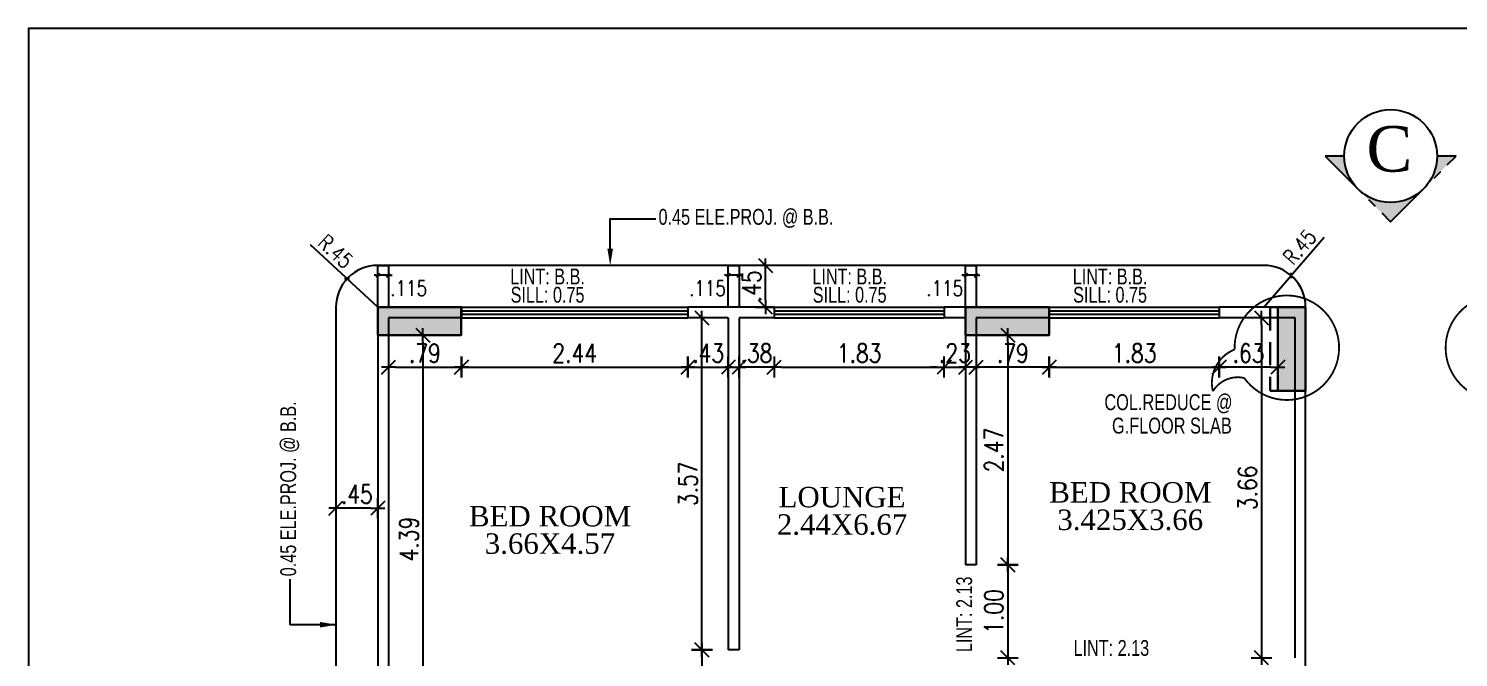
# Model space of a CAD drawing. Header units: inches. Extents: x 14331 to 14549, y 2557 to 2714.
# Drawn here: x 14382.82 to 14398.2, y 2607.17 to 2613.93 of the extents above; entities that cross this region are included whole.
import ezdxf
from ezdxf.enums import TextEntityAlignment as Align

# ---------------------------------------------------------------- set-up
doc = ezdxf.new("R2010")
doc.units = ezdxf.units.IN
doc.header["$LTSCALE"] = 0.25
doc.header["$MEASUREMENT"] = 0
doc.header["$PDMODE"] = 35
for name, pattern in [('CENTER2', [1.125, 0.75, -0.125, 0.125, -0.125]), ('DASHEDX2', [1.5, 1, -0.5]), ('HIDDEN', [0.375, 0.25, -0.125])]:
    doc.linetypes.add(name, pattern=pattern)
for name, color, linetype in [('dimension', 7, 'Continuous'), ('edge back', 34, 'Continuous'), ('edges', 1, 'Continuous'), ('proj-internal', 1, 'DASHEDX2'), ('SECLINE', 7, 'HIDDEN'), ('text-large', 7, 'Continuous'), ('wall', 7, 'Continuous'), ('walls', 7, 'Continuous'), ('windows', 96, 'Continuous'), ('WORK TEX', 6, 'Continuous'), ('WORKING DIM', 7, 'Continuous')]:
    doc.layers.add(name, color=color, linetype=linetype)
doc.layers.add('P-COL', color=7, linetype='Continuous', lineweight=30)
doc.layers.add('P-COLHAT', color=8, linetype='Continuous', lineweight=25)
doc.styles.add('ARIAL', font='TIMES_0.TTF')
doc.styles.add('ARL', font='swisscl_0.ttf')
doc.styles.add('romans', font='romans.shx', dxfattribs={"width": 0.8})
doc.dimstyles.new('121', dxfattribs={"dimscale": 0.1, "dimtxt": 1.65, "dimasz": 0.2, "dimexe": 0.03125, "dimexo": 0.25, "dimgap": 0.5, "dimtad": 1, "dimzin": 4, "dimdsep": 46, "dimtxsty": 'romans', "dimblk1": 'MINITICK', "dimblk2": 'MINITICK', "dimsah": 1, "dimcen": 1, "dimse1": 1, "dimse2": 1, "dimclrd": 252, "dimclre": 256, "dimclrt": 7, "dimadec": 3, "dimazin": 0, "dimtfac": 0.8, "dimtix": 1, "dimtmove": 2, "dimatfit": 3, "dimfxl": 0, "dimtolj": 1, "dimtzin": 3, "dimarcsym": 0})
doc.dimstyles.new('DFSGSG', dxfattribs={"dimtxt": 0.23, "dimasz": 0.18, "dimexe": 0.18, "dimexo": 0.0625, "dimgap": 0.09, "dimtad": 1, "dimzin": 0, "dimdsep": 46, "dimtxsty": 'ARIAL', "dimcen": 0.09, "dimse1": 1, "dimse2": 1, "dimaunit": 1, "dimadec": 0, "dimazin": 0, "dimtfac": 1, "dimtix": 1, "dimtofl": 0, "dimtmove": 0, "dimatfit": 3, "dimfxl": 0, "dimtolj": 1, "dimtzin": 0, "dimarcsym": 0})
doc.dimstyles.new('minitick-100', dxfattribs={"dimscale": 0.1, "dimtxt": 2, "dimasz": 0.75, "dimexe": 0.03125, "dimexo": 0.25, "dimgap": 0.5, "dimtad": 1, "dimzin": 4, "dimdsep": 46, "dimtxsty": 'romans', "dimblk1": 'MINITICK', "dimblk2": 'MINITICK', "dimsah": 1, "dimcen": 1, "dimse1": 1, "dimse2": 1, "dimclrd": 252, "dimclre": 256, "dimclrt": 256, "dimadec": 3, "dimazin": 0, "dimtfac": 0.8, "dimtix": 1, "dimtmove": 2, "dimatfit": 3, "dimfxl": 0, "dimtolj": 1, "dimtzin": 3, "dimarcsym": 0})

# ---------------------------------------------------------------- blocks, each defined once
blk = doc.blocks.new('BLC-A')
at = {"layer": 'P-COLHAT', "lineweight": 30}
for points in [[(-6.244, 21.913), (-6.244, 21.613), (-7.144, 21.613), (-7.144, 21.913)], [(0.083, 21.913), (0.083, 21.613), (-0.817, 21.613), (-0.817, 21.913)], [(2.541, 21.913), (2.841, 21.913), (2.841, 21.013), (2.541, 21.013)]]:
    blk.add_hatch(color=256, dxfattribs=at).paths.add_polyline_path(points)
at = {"layer": 'P-COL'}
for points in [[(-6.244, 21.913), (-6.244, 21.613), (-7.144, 21.613), (-7.144, 21.913)], [(0.083, 21.913), (0.083, 21.613), (-0.817, 21.613), (-0.817, 21.913)], [(2.541, 21.913), (2.841, 21.913), (2.841, 21.013), (2.541, 21.013)]]:
    blk.add_lwpolyline(points, close=True, dxfattribs=at)
blk = doc.blocks.new('MINITICK')
at = {"color": 7}
for p, q in [((1, 1), (-1, -1)), ((-1, 0), (1, 0)), ((0, -1.5), (0, 1.5))]:
    blk.add_line(p, q, dxfattribs=at)
blk = doc.blocks.new('*D36')
at = {"layer": 'Defpoints', "color": 0, "ltscale": 10, "transparency": 16777216}
for p in [(14387.476, 2610.821), (14386.69, 2610.592), (14387.476, 2610.292)]:
    blk.add_point(p, dxfattribs=at)
at = {"layer": 'dimension', "color": 252, "lineweight": -2, "ltscale": 10, "transparency": 16777216}
blk.add_line((14386.765, 2610.292), (14387.401, 2610.292), dxfattribs=at)
at = {"layer": 'dimension', "color": 252, "lineweight": -2, "ltscale": 10, "transparency": 16777216, "xscale": 0.07500000000000001, "yscale": 0.07500000000000001, "zscale": 0.07500000000000001, "rotation": 180}
blk.add_blockref('MINITICK', (14386.69, 2610.292), dxfattribs=at)
at = {"layer": 'dimension', "color": 252, "lineweight": -2, "ltscale": 10, "transparency": 16777216, "xscale": 0.07500000000000001, "yscale": 0.07500000000000001, "zscale": 0.07500000000000001}
blk.add_blockref('MINITICK', (14387.476, 2610.292), dxfattribs=at)
at = {"layer": 'dimension', "ltscale": 10, "transparency": 16777216, "insert": (14387.083, 2610.442), "char_height": 0.2, "attachment_point": 5, "style": 'romans'}
blk.add_mtext('\\A1;.79', dxfattribs=at)
blk = doc.blocks.new('*D37')
at = {"layer": 'Defpoints', "color": 0, "ltscale": 10, "transparency": 16777216}
for p in [(14387.476, 2610.821), (14389.914, 2610.821), (14389.914, 2610.292)]:
    blk.add_point(p, dxfattribs=at)
at = {"layer": 'dimension', "color": 252, "lineweight": -2, "ltscale": 10, "transparency": 16777216}
blk.add_line((14387.551, 2610.292), (14389.839, 2610.292), dxfattribs=at)
at = {"layer": 'dimension', "color": 252, "lineweight": -2, "ltscale": 10, "transparency": 16777216, "xscale": 0.07500000000000001, "yscale": 0.07500000000000001, "zscale": 0.07500000000000001, "rotation": 180}
blk.add_blockref('MINITICK', (14387.476, 2610.292), dxfattribs=at)
at = {"layer": 'dimension', "color": 252, "lineweight": -2, "ltscale": 10, "transparency": 16777216, "xscale": 0.07500000000000001, "yscale": 0.07500000000000001, "zscale": 0.07500000000000001}
blk.add_blockref('MINITICK', (14389.914, 2610.292), dxfattribs=at)
at = {"layer": 'dimension', "ltscale": 10, "transparency": 16777216, "insert": (14388.695, 2610.442), "char_height": 0.2, "attachment_point": 5, "style": 'romans'}
blk.add_mtext('\\A1;2.44', dxfattribs=at)
blk = doc.blocks.new('*D38')
at = {"layer": 'Defpoints', "color": 0, "ltscale": 10, "transparency": 16777216}
for p in [(14389.914, 2610.821), (14390.348, 2610.821), (14390.348, 2610.292)]:
    blk.add_point(p, dxfattribs=at)
at = {"layer": 'dimension', "color": 252, "lineweight": -2, "ltscale": 10, "transparency": 16777216}
blk.add_line((14389.989, 2610.292), (14390.273, 2610.292), dxfattribs=at)
at = {"layer": 'dimension', "color": 252, "lineweight": -2, "ltscale": 10, "transparency": 16777216, "xscale": 0.07500000000000001, "yscale": 0.07500000000000001, "zscale": 0.07500000000000001, "rotation": 180}
blk.add_blockref('MINITICK', (14389.914, 2610.292), dxfattribs=at)
at = {"layer": 'dimension', "color": 252, "lineweight": -2, "ltscale": 10, "transparency": 16777216, "xscale": 0.07500000000000001, "yscale": 0.07500000000000001, "zscale": 0.07500000000000001}
blk.add_blockref('MINITICK', (14390.348, 2610.292), dxfattribs=at)
at = {"layer": 'dimension', "ltscale": 10, "transparency": 16777216, "insert": (14390.131, 2610.442), "char_height": 0.2, "attachment_point": 5, "style": 'romans'}
blk.add_mtext('\\A1;.43', dxfattribs=at)
blk = doc.blocks.new('*D39')
at = {"layer": 'Defpoints', "color": 0, "ltscale": 10, "transparency": 16777216}
for p in [(14386.69, 2610.636), (14386.963, 2606.248), (14387.062, 2606.248)]:
    blk.add_point(p, dxfattribs=at)
at = {"layer": 'dimension', "color": 252, "lineweight": -2, "ltscale": 10, "transparency": 16777216}
blk.add_line((14387.062, 2610.561), (14387.062, 2606.323), dxfattribs=at)
at = {"layer": 'dimension', "color": 252, "lineweight": -2, "ltscale": 10, "transparency": 16777216, "xscale": 0.07500000000000001, "yscale": 0.07500000000000001, "zscale": 0.07500000000000001}
for p, rotation in [((14387.062, 2610.636), 90), ((14387.062, 2606.248), 270)]:
    blk.add_blockref('MINITICK', p, dxfattribs=dict(at, rotation=rotation))
at = {"layer": 'dimension', "ltscale": 10, "transparency": 16777216, "insert": (14386.912, 2608.442), "char_height": 0.2, "attachment_point": 5, "rotation": 90, "style": 'romans'}
blk.add_mtext('\\A1;4.39', dxfattribs=at)
blk = doc.blocks.new('*D40')
at = {"layer": 'Defpoints', "color": 0, "ltscale": 10, "transparency": 16777216}
for p in [(14390.064, 2610.821), (14390.348, 2610.821), (14390.348, 2607.249)]:
    blk.add_point(p, dxfattribs=at)
at = {"layer": 'dimension', "color": 252, "lineweight": -2, "ltscale": 10, "transparency": 16777216}
blk.add_line((14390.064, 2607.324), (14390.064, 2610.746), dxfattribs=at)
at = {"layer": 'dimension', "color": 252, "lineweight": -2, "ltscale": 10, "transparency": 16777216, "xscale": 0.07500000000000001, "yscale": 0.07500000000000001, "zscale": 0.07500000000000001}
for p, rotation in [((14390.064, 2610.821), 90), ((14390.064, 2607.249), 270)]:
    blk.add_blockref('MINITICK', p, dxfattribs=dict(at, rotation=rotation))
at = {"layer": 'dimension', "ltscale": 10, "transparency": 16777216, "insert": (14389.914, 2609.035), "char_height": 0.2, "attachment_point": 5, "rotation": 90, "style": 'romans'}
blk.add_mtext('\\A1;3.57', dxfattribs=at)
blk = doc.blocks.new('*D41')
at = {"layer": 'Defpoints', "color": 0, "ltscale": 10, "transparency": 16777216}
for p in [(14390.348, 2607.249), (14390.064, 2606.248), (14390.348, 2606.248)]:
    blk.add_point(p, dxfattribs=at)
at = {"layer": 'dimension', "color": 252, "lineweight": -2, "ltscale": 10, "transparency": 16777216}
blk.add_line((14390.064, 2607.174), (14390.064, 2606.323), dxfattribs=at)
at = {"layer": 'dimension', "color": 252, "lineweight": -2, "ltscale": 10, "transparency": 16777216, "xscale": 0.07500000000000001, "yscale": 0.07500000000000001, "zscale": 0.07500000000000001}
for p, rotation in [((14390.064, 2607.249), 90), ((14390.064, 2606.248), 270)]:
    blk.add_blockref('MINITICK', p, dxfattribs=dict(at, rotation=rotation))
at = {"layer": 'dimension', "ltscale": 10, "transparency": 16777216, "insert": (14389.914, 2606.749), "char_height": 0.2, "attachment_point": 5, "rotation": 90, "style": 'romans'}
blk.add_mtext('\\A1;1.00', dxfattribs=at)
blk = doc.blocks.new('*D62')
at = {"layer": 'Defpoints', "color": 0, "ltscale": 10, "transparency": 16777216}
for p in [(14390.463, 2610.821), (14390.84, 2610.821), (14390.463, 2610.292)]:
    blk.add_point(p, dxfattribs=at)
at = {"layer": 'dimension', "color": 252, "lineweight": -2, "ltscale": 10, "transparency": 16777216}
for p, q in [((14390.388, 2610.292), (14390.313, 2610.292)), ((14390.84, 2610.292), (14390.463, 2610.292)), ((14390.915, 2610.292), (14390.99, 2610.292))]:
    blk.add_line(p, q, dxfattribs=at)
at = {"layer": 'dimension', "color": 252, "lineweight": -2, "ltscale": 10, "transparency": 16777216, "xscale": 0.07500000000000001, "yscale": 0.07500000000000001, "zscale": 0.07500000000000001}
blk.add_blockref('MINITICK', (14390.463, 2610.292), dxfattribs=at)
at = {"layer": 'dimension', "color": 252, "lineweight": -2, "ltscale": 10, "transparency": 16777216, "xscale": 0.07500000000000001, "yscale": 0.07500000000000001, "zscale": 0.07500000000000001, "rotation": 180}
blk.add_blockref('MINITICK', (14390.84, 2610.292), dxfattribs=at)
at = {"layer": 'dimension', "ltscale": 10, "transparency": 16777216, "insert": (14390.651, 2610.442), "char_height": 0.2, "attachment_point": 5, "style": 'romans'}
blk.add_mtext('\\A1;.38', dxfattribs=at)
blk = doc.blocks.new('*D63')
at = {"layer": 'Defpoints', "color": 0, "ltscale": 10, "transparency": 16777216}
for p in [(14390.84, 2610.86), (14392.672, 2610.86), (14392.672, 2610.292)]:
    blk.add_point(p, dxfattribs=at)
at = {"layer": 'dimension', "color": 252, "lineweight": -2, "ltscale": 10, "transparency": 16777216}
blk.add_line((14390.915, 2610.292), (14392.597, 2610.292), dxfattribs=at)
at = {"layer": 'dimension', "color": 252, "lineweight": -2, "ltscale": 10, "transparency": 16777216, "xscale": 0.07500000000000001, "yscale": 0.07500000000000001, "zscale": 0.07500000000000001, "rotation": 180}
blk.add_blockref('MINITICK', (14390.84, 2610.292), dxfattribs=at)
at = {"layer": 'dimension', "color": 252, "lineweight": -2, "ltscale": 10, "transparency": 16777216, "xscale": 0.07500000000000001, "yscale": 0.07500000000000001, "zscale": 0.07500000000000001}
blk.add_blockref('MINITICK', (14392.672, 2610.292), dxfattribs=at)
at = {"layer": 'dimension', "ltscale": 10, "transparency": 16777216, "insert": (14391.756, 2610.442), "char_height": 0.2, "attachment_point": 5, "style": 'romans'}
blk.add_mtext('\\A1;1.83', dxfattribs=at)
blk = doc.blocks.new('*D64')
at = {"layer": 'Defpoints', "color": 0, "ltscale": 10, "transparency": 16777216}
for p in [(14392.672, 2610.821), (14392.902, 2610.821), (14392.902, 2610.292)]:
    blk.add_point(p, dxfattribs=at)
at = {"layer": 'dimension', "color": 252, "lineweight": -2, "ltscale": 10, "transparency": 16777216}
for p, q in [((14392.597, 2610.292), (14392.522, 2610.292)), ((14392.672, 2610.292), (14392.902, 2610.292)), ((14392.977, 2610.292), (14393.052, 2610.292))]:
    blk.add_line(p, q, dxfattribs=at)
at = {"layer": 'dimension', "color": 252, "lineweight": -2, "ltscale": 10, "transparency": 16777216, "xscale": 0.07500000000000001, "yscale": 0.07500000000000001, "zscale": 0.07500000000000001}
blk.add_blockref('MINITICK', (14392.672, 2610.292), dxfattribs=at)
at = {"layer": 'dimension', "color": 252, "lineweight": -2, "ltscale": 10, "transparency": 16777216, "xscale": 0.07500000000000001, "yscale": 0.07500000000000001, "zscale": 0.07500000000000001, "rotation": 180}
blk.add_blockref('MINITICK', (14392.902, 2610.292), dxfattribs=at)
at = {"layer": 'dimension', "ltscale": 10, "transparency": 16777216, "insert": (14392.787, 2610.442), "char_height": 0.2, "attachment_point": 5, "style": 'romans'}
blk.add_mtext('\\A1;.23', dxfattribs=at)
blk = doc.blocks.new('*D103')
at = {"layer": 'Defpoints', "color": 0, "ltscale": 10, "transparency": 16777216}
for p in [(14393.016, 2610.636), (14393.802, 2610.636), (14393.016, 2610.292)]:
    blk.add_point(p, dxfattribs=at)
at = {"layer": 'dimension', "color": 252, "lineweight": -2, "ltscale": 10, "transparency": 16777216}
blk.add_line((14393.727, 2610.292), (14393.091, 2610.292), dxfattribs=at)
at = {"layer": 'dimension', "color": 252, "lineweight": -2, "ltscale": 10, "transparency": 16777216, "xscale": 0.07500000000000001, "yscale": 0.07500000000000001, "zscale": 0.07500000000000001, "rotation": 180}
blk.add_blockref('MINITICK', (14393.016, 2610.292), dxfattribs=at)
at = {"layer": 'dimension', "color": 252, "lineweight": -2, "ltscale": 10, "transparency": 16777216, "xscale": 0.07500000000000001, "yscale": 0.07500000000000001, "zscale": 0.07500000000000001}
blk.add_blockref('MINITICK', (14393.802, 2610.292), dxfattribs=at)
at = {"layer": 'dimension', "ltscale": 10, "transparency": 16777216, "insert": (14393.409, 2610.442), "char_height": 0.2, "attachment_point": 5, "style": 'romans'}
blk.add_mtext('\\A1;.79', dxfattribs=at)
blk = doc.blocks.new('*D104')
at = {"layer": 'Defpoints', "color": 0, "ltscale": 10, "transparency": 16777216}
for p in [(14393.802, 2610.821), (14395.63, 2610.821), (14395.63, 2610.292)]:
    blk.add_point(p, dxfattribs=at)
at = {"layer": 'dimension', "color": 252, "lineweight": -2, "ltscale": 10, "transparency": 16777216}
blk.add_line((14393.877, 2610.292), (14395.555, 2610.292), dxfattribs=at)
at = {"layer": 'dimension', "color": 252, "lineweight": -2, "ltscale": 10, "transparency": 16777216, "xscale": 0.07500000000000001, "yscale": 0.07500000000000001, "zscale": 0.07500000000000001, "rotation": 180}
blk.add_blockref('MINITICK', (14393.802, 2610.292), dxfattribs=at)
at = {"layer": 'dimension', "color": 252, "lineweight": -2, "ltscale": 10, "transparency": 16777216, "xscale": 0.07500000000000001, "yscale": 0.07500000000000001, "zscale": 0.07500000000000001}
blk.add_blockref('MINITICK', (14395.63, 2610.292), dxfattribs=at)
at = {"layer": 'dimension', "ltscale": 10, "transparency": 16777216, "insert": (14394.716, 2610.442), "char_height": 0.2, "attachment_point": 5, "style": 'romans'}
blk.add_mtext('\\A1;1.83', dxfattribs=at)
blk = doc.blocks.new('*D105')
at = {"layer": 'Defpoints', "color": 0, "ltscale": 10, "transparency": 16777216}
for p in [(14395.63, 2610.821), (14396.26, 2610.821), (14395.63, 2610.292)]:
    blk.add_point(p, dxfattribs=at)
at = {"layer": 'dimension', "color": 252, "lineweight": -2, "ltscale": 10, "transparency": 16777216}
blk.add_line((14396.185, 2610.292), (14395.705, 2610.292), dxfattribs=at)
at = {"layer": 'dimension', "color": 252, "lineweight": -2, "ltscale": 10, "transparency": 16777216, "xscale": 0.07500000000000001, "yscale": 0.07500000000000001, "zscale": 0.07500000000000001, "rotation": 180}
blk.add_blockref('MINITICK', (14395.63, 2610.292), dxfattribs=at)
at = {"layer": 'dimension', "color": 252, "lineweight": -2, "ltscale": 10, "transparency": 16777216, "xscale": 0.07500000000000001, "yscale": 0.07500000000000001, "zscale": 0.07500000000000001}
blk.add_blockref('MINITICK', (14396.26, 2610.292), dxfattribs=at)
at = {"layer": 'dimension', "ltscale": 10, "transparency": 16777216, "insert": (14395.945, 2610.442), "char_height": 0.2, "attachment_point": 5, "style": 'romans'}
blk.add_mtext('\\A1;.63', dxfattribs=at)
blk = doc.blocks.new('*D106')
at = {"layer": 'Defpoints', "color": 0, "ltscale": 10, "transparency": 16777216}
for p in [(14393.016, 2610.636), (14393.016, 2608.164), (14393.356, 2608.164)]:
    blk.add_point(p, dxfattribs=at)
at = {"layer": 'dimension', "color": 252, "lineweight": -2, "ltscale": 10, "transparency": 16777216}
blk.add_line((14393.356, 2610.561), (14393.356, 2608.239), dxfattribs=at)
at = {"layer": 'dimension', "color": 252, "lineweight": -2, "ltscale": 10, "transparency": 16777216, "xscale": 0.07500000000000001, "yscale": 0.07500000000000001, "zscale": 0.07500000000000001}
for p, rotation in [((14393.356, 2610.636), 90), ((14393.356, 2608.164), 270)]:
    blk.add_blockref('MINITICK', p, dxfattribs=dict(at, rotation=rotation))
at = {"layer": 'dimension', "ltscale": 10, "transparency": 16777216, "insert": (14393.206, 2609.4), "char_height": 0.2, "attachment_point": 5, "rotation": 90, "style": 'romans'}
blk.add_mtext('\\A1;2.47', dxfattribs=at)
blk = doc.blocks.new('*D107')
at = {"layer": 'Defpoints', "color": 0, "ltscale": 10, "transparency": 16777216}
for p in [(14393.016, 2608.164), (14393.016, 2607.163), (14393.356, 2607.163)]:
    blk.add_point(p, dxfattribs=at)
at = {"layer": 'dimension', "color": 252, "lineweight": -2, "ltscale": 10, "transparency": 16777216}
blk.add_line((14393.356, 2608.089), (14393.356, 2607.238), dxfattribs=at)
at = {"layer": 'dimension', "color": 252, "lineweight": -2, "ltscale": 10, "transparency": 16777216, "xscale": 0.07500000000000001, "yscale": 0.07500000000000001, "zscale": 0.07500000000000001}
for p, rotation in [((14393.356, 2608.164), 90), ((14393.356, 2607.163), 270)]:
    blk.add_blockref('MINITICK', p, dxfattribs=dict(at, rotation=rotation))
at = {"layer": 'dimension', "ltscale": 10, "transparency": 16777216, "insert": (14393.206, 2607.663), "char_height": 0.2, "attachment_point": 5, "rotation": 90, "style": 'romans'}
blk.add_mtext('\\A1;1.00', dxfattribs=at)
blk = doc.blocks.new('*D108')
at = {"layer": 'Defpoints', "color": 0, "ltscale": 10, "transparency": 16777216}
for p in [(14396.038, 2610.821), (14396.038, 2607.163), (14396.085, 2607.163)]:
    blk.add_point(p, dxfattribs=at)
at = {"layer": 'dimension', "color": 252, "lineweight": -2, "ltscale": 10, "transparency": 16777216}
blk.add_line((14396.085, 2610.746), (14396.085, 2607.238), dxfattribs=at)
at = {"layer": 'dimension', "color": 252, "lineweight": -2, "ltscale": 10, "transparency": 16777216, "xscale": 0.07500000000000001, "yscale": 0.07500000000000001, "zscale": 0.07500000000000001}
for p, rotation in [((14396.085, 2610.821), 90), ((14396.085, 2607.163), 270)]:
    blk.add_blockref('MINITICK', p, dxfattribs=dict(at, rotation=rotation))
at = {"layer": 'dimension', "ltscale": 10, "transparency": 16777216, "insert": (14395.935, 2608.992), "char_height": 0.2, "attachment_point": 5, "rotation": 90, "style": 'romans'}
blk.add_mtext('\\A1;3.66', dxfattribs=at)
blk = doc.blocks.new('*D309')
at = {"layer": 'Defpoints', "color": 0, "ltscale": 10, "transparency": 16777216}
for p in [(14386.126, 2608.774), (14386.126, 2608.236), (14386.576, 2608.236)]:
    blk.add_point(p, dxfattribs=at)
at = {"layer": 'dimension', "color": 252, "lineweight": -2, "ltscale": 10, "transparency": 16777216}
blk.add_line((14386.501, 2608.774), (14386.201, 2608.774), dxfattribs=at)
at = {"layer": 'dimension', "color": 252, "lineweight": -2, "ltscale": 10, "transparency": 16777216, "xscale": 0.07500000000000001, "yscale": 0.07500000000000001, "zscale": 0.07500000000000001, "rotation": 180}
blk.add_blockref('MINITICK', (14386.126, 2608.774), dxfattribs=at)
at = {"layer": 'dimension', "color": 252, "lineweight": -2, "ltscale": 10, "transparency": 16777216, "xscale": 0.07500000000000001, "yscale": 0.07500000000000001, "zscale": 0.07500000000000001}
blk.add_blockref('MINITICK', (14386.576, 2608.774), dxfattribs=at)
at = {"layer": 'dimension', "ltscale": 10, "transparency": 16777216, "insert": (14386.351, 2608.924), "char_height": 0.2, "attachment_point": 5, "style": 'romans'}
blk.add_mtext('\\A1;.45', dxfattribs=at)
blk = doc.blocks.new('*D310')
at = {"layer": 'Defpoints', "color": 0, "ltscale": 10, "transparency": 16777216}
for p in [(14390.463, 2611.386), (14390.748, 2611.386), (14390.463, 2610.936)]:
    blk.add_point(p, dxfattribs=at)
at = {"layer": 'dimension', "color": 252, "lineweight": -2, "ltscale": 10, "transparency": 16777216}
blk.add_line((14390.748, 2611.011), (14390.748, 2611.311), dxfattribs=at)
at = {"layer": 'dimension', "color": 252, "lineweight": -2, "ltscale": 10, "transparency": 16777216, "xscale": 0.07500000000000001, "yscale": 0.07500000000000001, "zscale": 0.07500000000000001}
for p, rotation in [((14390.748, 2611.386), 90), ((14390.748, 2610.936), 270)]:
    blk.add_blockref('MINITICK', p, dxfattribs=dict(at, rotation=rotation))
at = {"layer": 'dimension', "ltscale": 10, "transparency": 16777216, "insert": (14390.598, 2611.161), "char_height": 0.2, "attachment_point": 5, "rotation": 90, "style": 'romans'}
blk.add_mtext('\\A1;.45', dxfattribs=at)
blk = doc.blocks.new('*D325')
at = {"layer": 'Defpoints', "color": 0, "transparency": 16777216}
for p in [(14390.348, 2611.304), (14390.348, 2611.28), (14390.463, 2611.304)]:
    blk.add_point(p, dxfattribs=at)
at = {"layer": 'WORKING DIM', "color": 252, "lineweight": -2, "transparency": 16777216}
for p, q in [((14390.328, 2611.28), (14390.308, 2611.28)), ((14390.463, 2611.28), (14390.348, 2611.28)), ((14390.483, 2611.28), (14390.503, 2611.28))]:
    blk.add_line(p, q, dxfattribs=at)
at = {"layer": 'WORKING DIM', "color": 252, "lineweight": -2, "transparency": 16777216, "xscale": 0.02, "yscale": 0.02, "zscale": 0.02}
blk.add_blockref('MINITICK', (14390.348, 2611.28), dxfattribs=at)
at = {"layer": 'WORKING DIM', "color": 252, "lineweight": -2, "transparency": 16777216, "xscale": 0.02, "yscale": 0.02, "zscale": 0.02, "rotation": 180}
blk.add_blockref('MINITICK', (14390.463, 2611.28), dxfattribs=at)
at = {"layer": 'WORKING DIM', "color": 7, "transparency": 16777216, "insert": (14390.124, 2611.14), "char_height": 0.165, "attachment_point": 5, "style": 'romans'}
blk.add_mtext('\\A1;.115', dxfattribs=at)
blk = doc.blocks.new('*D326')
at = {"layer": 'Defpoints', "color": 0, "transparency": 16777216}
for p in [(14392.902, 2611.304), (14392.902, 2611.28), (14393.016, 2611.304)]:
    blk.add_point(p, dxfattribs=at)
at = {"layer": 'WORKING DIM', "color": 252, "lineweight": -2, "transparency": 16777216}
for p, q in [((14392.882, 2611.28), (14392.862, 2611.28)), ((14393.016, 2611.28), (14392.902, 2611.28)), ((14393.036, 2611.28), (14393.056, 2611.28))]:
    blk.add_line(p, q, dxfattribs=at)
at = {"layer": 'WORKING DIM', "color": 252, "lineweight": -2, "transparency": 16777216, "xscale": 0.02, "yscale": 0.02, "zscale": 0.02}
blk.add_blockref('MINITICK', (14392.902, 2611.28), dxfattribs=at)
at = {"layer": 'WORKING DIM', "color": 252, "lineweight": -2, "transparency": 16777216, "xscale": 0.02, "yscale": 0.02, "zscale": 0.02, "rotation": 180}
blk.add_blockref('MINITICK', (14393.016, 2611.28), dxfattribs=at)
at = {"layer": 'WORKING DIM', "color": 7, "transparency": 16777216, "insert": (14392.677, 2611.14), "char_height": 0.165, "attachment_point": 5, "style": 'romans'}
blk.add_mtext('\\A1;.115', dxfattribs=at)
blk = doc.blocks.new('*D336')
at = {"layer": 'Defpoints', "color": 0, "transparency": 16777216}
for p in [(14386.245, 2611.241), (14386.576, 2610.936)]:
    blk.add_point(p, dxfattribs=at)
at = {"layer": 'WORKING DIM', "color": 252, "lineweight": -2, "transparency": 16777216}
for p, q in [((14385.847, 2611.61), (14386.231, 2611.255)), ((14386.576, 2610.936), (14386.245, 2611.241))]:
    blk.add_line(p, q, dxfattribs=at)
at = {"layer": 'WORKING DIM', "color": 252, "lineweight": -2, "transparency": 16777216, "xscale": 0.02, "yscale": 0.02, "zscale": 0.02, "rotation": 317.2282276295621}
blk.add_blockref('MINITICK', (14386.245, 2611.241), dxfattribs=at)
at = {"layer": 'WORKING DIM', "color": 7, "transparency": 16777216, "insert": (14386.122, 2611.536), "char_height": 0.165, "attachment_point": 5, "rotation": 317.2282, "style": 'romans'}
blk.add_mtext('\\A1;R.45', dxfattribs=at)
blk = doc.blocks.new('*D337')
at = {"layer": 'Defpoints', "color": 0, "transparency": 16777216}
for p in [(14396.405, 2611.276), (14396.11, 2610.936)]:
    blk.add_point(p, dxfattribs=at)
at = {"layer": 'WORKING DIM', "color": 252, "lineweight": -2, "transparency": 16777216}
for p, q in [((14396.76, 2611.685), (14396.418, 2611.291)), ((14396.11, 2610.936), (14396.405, 2611.276))]:
    blk.add_line(p, q, dxfattribs=at)
at = {"layer": 'WORKING DIM', "color": 252, "lineweight": -2, "transparency": 16777216, "xscale": 0.02, "yscale": 0.02, "zscale": 0.02, "rotation": 229.0755117028225}
blk.add_blockref('MINITICK', (14396.405, 2611.276), dxfattribs=at)
at = {"layer": 'WORKING DIM', "color": 7, "transparency": 16777216, "insert": (14396.496, 2611.583), "char_height": 0.165, "attachment_point": 5, "rotation": 49.0755, "style": 'romans'}
blk.add_mtext('\\A1;R.45', dxfattribs=at)
blk = doc.blocks.new('*D689')
at = {"layer": 'Defpoints', "color": 0, "transparency": 16777216}
for p in [(14386.576, 2611.304), (14386.576, 2611.28), (14386.69, 2611.304)]:
    blk.add_point(p, dxfattribs=at)
at = {"layer": 'WORKING DIM', "color": 252, "lineweight": -2, "transparency": 16777216}
for p, q in [((14386.556, 2611.28), (14386.536, 2611.28)), ((14386.69, 2611.28), (14386.576, 2611.28)), ((14386.71, 2611.28), (14386.73, 2611.28))]:
    blk.add_line(p, q, dxfattribs=at)
at = {"layer": 'WORKING DIM', "color": 252, "lineweight": -2, "transparency": 16777216, "xscale": 0.02, "yscale": 0.02, "zscale": 0.02}
blk.add_blockref('MINITICK', (14386.576, 2611.28), dxfattribs=at)
at = {"layer": 'WORKING DIM', "color": 252, "lineweight": -2, "transparency": 16777216, "xscale": 0.02, "yscale": 0.02, "zscale": 0.02, "rotation": 180}
blk.add_blockref('MINITICK', (14386.69, 2611.28), dxfattribs=at)
at = {"layer": 'WORKING DIM', "color": 7, "transparency": 16777216, "insert": (14386.909, 2611.14), "char_height": 0.165, "attachment_point": 5, "style": 'romans'}
blk.add_mtext('\\A1;.115', dxfattribs=at)

msp = doc.modelspace()

# ---------------------------------------------------------------- hatches: boundary and pattern name
at = {"layer": 'SECLINE'}
h = msp.add_hatch(color=254, dxfattribs=at)
h.paths.add_polyline_path([(14396.77, 2612.562), (14397.122, 2612.209, -0.198912), (14396.976, 2612.562)])
h.paths.add_polyline_path([(14397.122, 2612.209), (14397.475, 2611.856), (14397.828, 2612.209, -0.198912), (14397.475, 2612.063, -0.198912)])
h.paths.add_polyline_path([(14397.974, 2612.562, -0.198912), (14397.828, 2612.209), (14398.18, 2612.562)])

# ---------------------------------------------------------------- linework, layer by layer
at = {"layer": 'edge back', "color": 3, "const_width": 0.0195}
for points in [[(14395.899, 2610.175, 0.321855), (14395.562, 2610.031, -0.372837), (14395.796, 2610.481, -6.819595)], [(14399.05, 2610.126, -0.321855), (14399.369, 2609.946, 0.372837), (14399.186, 2610.419, 6.819595)]]:
    msp.add_lwpolyline(points, format="xyb", close=True, dxfattribs=at)
at = {"layer": 'edges', "ltscale": 0.4}
msp.add_lwpolyline([(14396.56, 2610.936, 0.414214), (14396.11, 2611.386), (14386.576, 2611.386, 0.414214), (14386.126, 2610.936), (14386.126, 2597.056, 0.414214), (14386.576, 2596.606)], format="xyb", dxfattribs=at)
for points in [[(14386.576, 2610.936), (14386.576, 2611.386), (14386.69, 2611.386), (14386.69, 2610.936)], [(14390.348, 2610.936), (14390.348, 2611.386), (14390.463, 2611.386), (14390.463, 2610.936)], [(14392.902, 2610.936), (14392.902, 2611.386), (14393.016, 2611.386), (14393.016, 2610.936)]]:
    msp.add_lwpolyline(points, dxfattribs=at)
at = {"layer": 'proj-internal', "color": 5, "lineweight": 30}
msp.add_lwpolyline([(14396.26, 2610.936), (14396.18, 2610.936), (14396.18, 2610.036), (14396.446, 2610.036)], dxfattribs=at)
at = {"layer": 'SECLINE', "linetype": 'CENTER2', "ltscale": 3}
msp.add_lwpolyline([(14396.976, 2612.562), (14396.77, 2612.562), (14397.475, 2611.856), (14398.18, 2612.562), (14397.974, 2612.562)], dxfattribs=at)
at = {"layer": 'SECLINE', "linetype": 'Continuous', "ltscale": 3}
msp.add_circle((14397.475, 2612.562), 0.499, dxfattribs=at)
at = {"layer": 'wall'}
msp.add_line((14396.56, 2610.936), (14396.56, 2610.936), dxfattribs=at)
msp.add_lwpolyline([(14412.519, 2613.933), (14382.819, 2613.933), (14382.819, 2571.933), (14412.519, 2571.933)], close=True, dxfattribs=at)
msp.add_lwpolyline([(14389.077, 2611.566), (14389.077, 2611.888), (14389.568, 2611.888)], dxfattribs=at)
msp.add_solid([(14389.107, 2611.566), (14389.077, 2611.386), (14389.047, 2611.566)], dxfattribs=at)
at = {"layer": 'walls', "linetype": 'Continuous'}
for p, q in [((14387.476, 2610.936), (14386.576, 2610.936)), ((14386.576, 2610.936), (14386.576, 2605.905)), ((14387.476, 2610.936), (14387.476, 2610.821)), ((14390.84, 2610.936), (14389.914, 2610.936)), ((14389.914, 2610.936), (14389.914, 2610.821)), ((14390.84, 2610.936), (14390.84, 2610.821)), ((14393.802, 2610.936), (14392.672, 2610.936)), ((14392.672, 2610.936), (14392.672, 2610.821)), ((14393.802, 2610.936), (14393.802, 2610.821)), ((14396.56, 2610.936), (14395.63, 2610.936)), ((14395.63, 2610.936), (14395.63, 2610.821)), ((14396.56, 2607.049), (14396.56, 2610.936)), ((14387.476, 2610.821), (14386.69, 2610.821)), ((14386.69, 2610.821), (14386.69, 2606.248)), ((14390.348, 2610.821), (14389.914, 2610.821)), ((14390.348, 2610.821), (14390.348, 2607.249)), ((14390.84, 2610.821), (14390.463, 2610.821)), ((14390.463, 2610.821), (14390.463, 2607.249)), ((14392.902, 2610.821), (14392.672, 2610.821)), ((14392.902, 2610.821), (14392.902, 2608.164)), ((14393.802, 2610.821), (14393.016, 2610.821)), ((14393.016, 2610.821), (14393.016, 2608.164)), ((14396.446, 2610.821), (14395.63, 2610.821)), ((14396.446, 2607.163), (14396.446, 2610.821)), ((14393.016, 2608.164), (14392.902, 2608.164)), ((14390.463, 2607.249), (14390.348, 2607.249))]:
    msp.add_line(p, q, dxfattribs=at)
at = {"layer": 'windows', "linetype": 'Continuous'}
for p, q in [((14387.476, 2610.936), (14389.914, 2610.936)), ((14390.84, 2610.936), (14392.672, 2610.936)), ((14393.802, 2610.936), (14395.63, 2610.936)), ((14387.476, 2610.898), (14389.914, 2610.898)), ((14387.476, 2610.86), (14389.914, 2610.86)), ((14387.476, 2610.821), (14389.914, 2610.821)), ((14390.84, 2610.898), (14392.672, 2610.898)), ((14390.84, 2610.86), (14392.672, 2610.86)), ((14390.84, 2610.821), (14392.672, 2610.821)), ((14393.802, 2610.898), (14395.63, 2610.898)), ((14393.802, 2610.86), (14395.63, 2610.86)), ((14393.802, 2610.821), (14395.63, 2610.821))]:
    msp.add_line(p, q, dxfattribs=at)

# ---------------------------------------------------------------- block references
at = {"layer": 'P-COLHAT'}
msp.add_blockref('BLC-A', (14393.719, 2589.023), dxfattribs=at)

# ---------------------------------------------------------------- texts
at = {"layer": 'SECLINE', "color": 7, "style": 'ARIAL'}
msp.add_text('C', height=0.49, rotation=0.0009, dxfattribs=at).set_placement((14397.215, 2612.395))
at = {"layer": 'text-large', "style": 'ARIAL'}
for s, p in [('LOUNGE', (14391.572, 2608.893)), ('BED ROOM', (14394.674, 2608.944)), ('BED ROOM', (14388.43, 2608.688)), ('3.425X3.66', (14394.673, 2608.649)), ('2.44X6.67', (14391.572, 2608.598)), ('3.66X4.57', (14388.429, 2608.393))]:
    msp.add_text(s, height=0.22, dxfattribs=at).set_placement(p, align=Align.MIDDLE_CENTER)
at = {"layer": 'WORK TEX', "style": 'ARL'}
for s, height, p in [('0.45 ELE.PROJ. @ B.B.', 0.17, (14390.538, 2611.908)), ('LINT: B.B.', 0.17, (14388.403, 2611.266)), ('LINT: B.B.', 0.17, (14391.654, 2611.266)), ('LINT: B.B.', 0.17, (14394.456, 2611.266)), ('SILL: 0.75', 0.17, (14388.403, 2611.07)), ('SILL: 0.75', 0.17, (14391.654, 2611.07)), ('SILL: 0.75', 0.17, (14394.456, 2611.07)), ('COL.REDUCE @', 0.17141, (14395.084, 2609.914)), ('G.FLOOR SLAB', 0.17141, (14395.121, 2609.662)), ('LINT: 2.13', 0.17, (14394.47, 2607.27))]:
    msp.add_text(s, height=height, dxfattribs=at).set_placement(p, align=Align.MIDDLE_CENTER)
for s, p in [('0.45 ELE.PROJ. @ B.B.', (14385.612, 2608.982)), ('LINT: 2.13', (14392.886, 2607.632))]:
    msp.add_text(s, height=0.17, rotation=90, dxfattribs=at).set_placement(p, align=Align.MIDDLE_CENTER)

# ---------------------------------------------------------------- dimensions: what is measured, and where the dimension line sits
at = {"layer": 'dimension', "ltscale": 10}
for base, p1, p2, picture, middle in [((14390.748, 2611.386), (14390.463, 2610.936), (14390.463, 2611.386), '*D310', (14390.598, 2611.161)), ((14390.064, 2610.821), (14390.348, 2607.249), (14390.348, 2610.821), '*D40', (14389.914, 2609.035)), ((14396.085, 2607.163), (14396.038, 2610.821), (14396.038, 2607.163), '*D108', (14395.935, 2608.992)), ((14387.062, 2606.248), (14386.69, 2610.636), (14386.963, 2606.248), '*D39', (14386.912, 2608.442)), ((14393.356, 2608.164), (14393.016, 2610.636), (14393.016, 2608.164), '*D106', (14393.206, 2609.4)), ((14393.356, 2607.163), (14393.016, 2608.164), (14393.016, 2607.163), '*D107', (14393.206, 2607.663)), ((14390.064, 2606.248), (14390.348, 2607.249), (14390.348, 2606.248), '*D41', (14389.914, 2606.749))]:
    dim = msp.add_linear_dim(base=base, p1=p1, p2=p2, angle=90, dimstyle='minitick-100', dxfattribs=at)
    dim.commit()
    dim.dimension.update_dxf_attribs({"geometry": picture, "text_midpoint": middle})
for base, p1, p2, picture, middle in [((14387.476, 2610.292), (14386.69, 2610.592), (14387.476, 2610.821), '*D36', (14387.083, 2610.442)), ((14389.914, 2610.292), (14387.476, 2610.821), (14389.914, 2610.821), '*D37', (14388.695, 2610.442)), ((14390.348, 2610.292), (14389.914, 2610.821), (14390.348, 2610.821), '*D38', (14390.131, 2610.442)), ((14390.463, 2610.292), (14390.84, 2610.821), (14390.463, 2610.821), '*D62', (14390.651, 2610.442)), ((14392.672, 2610.292), (14390.84, 2610.86), (14392.672, 2610.86), '*D63', (14391.756, 2610.442)), ((14392.902, 2610.292), (14392.672, 2610.821), (14392.902, 2610.821), '*D64', (14392.787, 2610.442)), ((14395.63, 2610.292), (14393.802, 2610.821), (14395.63, 2610.821), '*D104', (14394.716, 2610.442)), ((14395.63, 2610.292), (14396.26, 2610.821), (14395.63, 2610.821), '*D105', (14395.945, 2610.442)), ((14393.016, 2610.292), (14393.802, 2610.636), (14393.016, 2610.636), '*D103', (14393.409, 2610.442)), ((14386.126, 2608.774), (14386.576, 2608.236), (14386.126, 2608.236), '*D309', (14386.351, 2608.924))]:
    dim = msp.add_linear_dim(base=base, p1=p1, p2=p2, dimstyle='minitick-100', dxfattribs=at)
    dim.commit()
    dim.dimension.update_dxf_attribs({"geometry": picture, "text_midpoint": middle})
at = {"layer": 'WORKING DIM'}
for center, mpoint, picture, middle in [((14386.576, 2610.936), (14386.245, 2611.241), '*D336', (14386.122, 2611.536)), ((14396.11, 2610.936), (14396.405, 2611.276), '*D337', (14396.496, 2611.583))]:
    dim = msp.add_radius_dim(center=center, mpoint=mpoint, dimstyle='121', override={"dimfxl": 0.18, "dimfxlon": 1}, dxfattribs=at)
    dim.commit()
    dim.dimension.update_dxf_attribs({"geometry": picture, "text_midpoint": middle})
for base, p1, p2, picture, middle in [((14386.576, 2611.28), (14386.69, 2611.304), (14386.576, 2611.304), '*D689', (14386.909, 2611.14)), ((14390.348, 2611.28), (14390.463, 2611.304), (14390.348, 2611.304), '*D325', (14390.124, 2611.14)), ((14392.902, 2611.28), (14393.016, 2611.304), (14392.902, 2611.304), '*D326', (14392.677, 2611.14))]:
    dim = msp.add_linear_dim(base=base, p1=p1, p2=p2, angle=180, text='.115', dimstyle='121', override={"dimfxl": 0.18, "dimfxlon": 1}, dxfattribs=at)
    dim.commit()
    dim.dimension.update_dxf_attribs({"geometry": picture, "text_midpoint": middle, "dimtype": 160})

# ---------------------------------------------------------------- leaders
at = {"layer": 'wall'}
msp.add_leader([(14386.134, 2607.52), (14385.632, 2607.52), (14385.632, 2608.011)], dimstyle='DFSGSG', override={"dimgap": 0.09, "dimtad": 0, "dimarcsym": 1}, dxfattribs=at)

doc.saveas('drawing.dxf')
